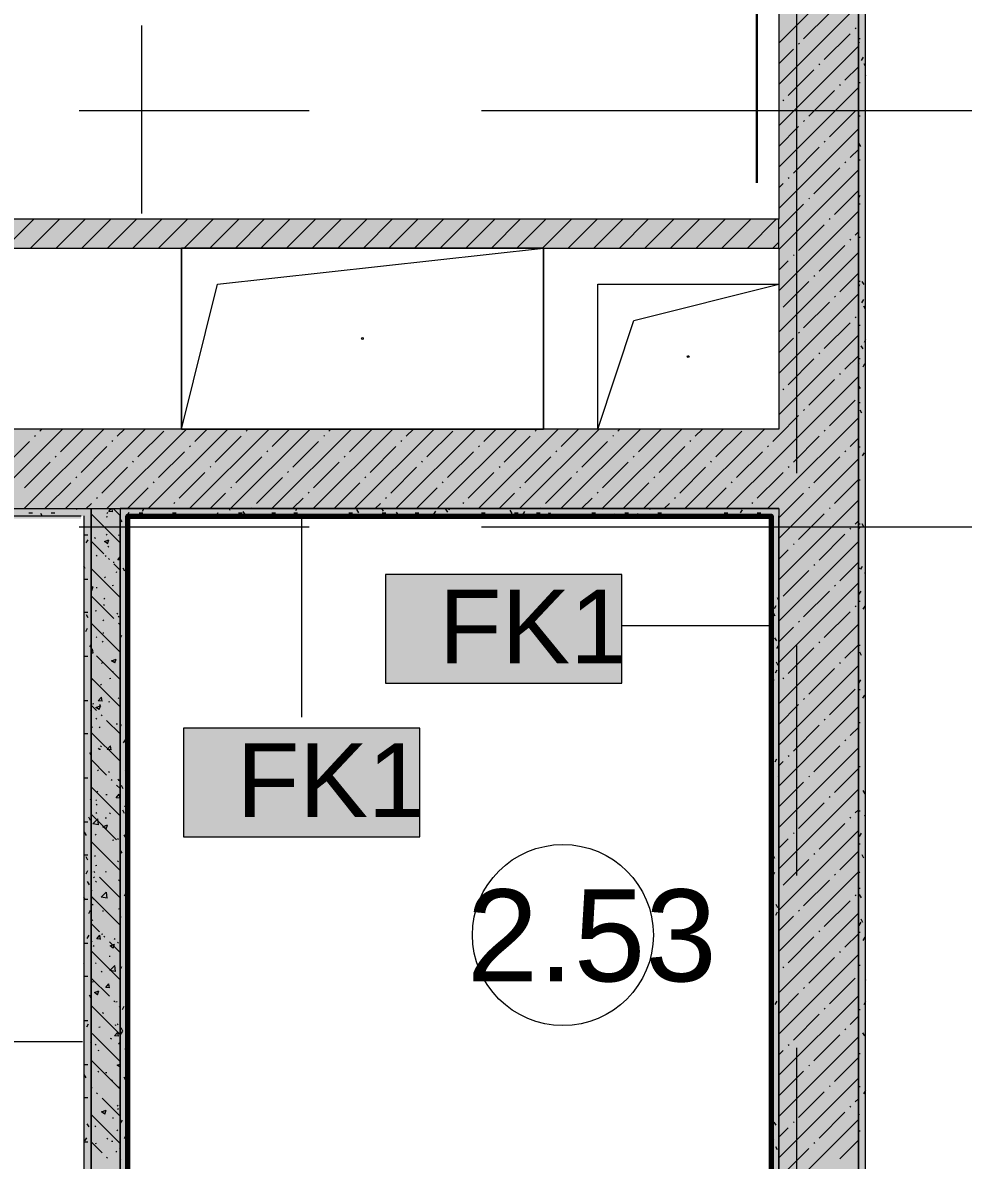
# Model space of a CAD drawing. Header units: millimetres. Extents: x -3817 to 677485, y -22715 to 103890.
# Drawn here: x 418000 to 420598, y 17169 to 20311 of the extents above; entities that cross this region are included whole.
import ezdxf

# ---------------------------------------------------------------- set-up
doc = ezdxf.new("R2010")
doc.units = ezdxf.units.MM
doc.layers.add('PDF _Геометрия', color=7, linetype='Continuous', true_color=0x1d1d1d)
doc.layers.add('PDF _Сплошная заливка', color=7, linetype='Continuous', true_color=0xffffff)
doc.layers.add('PDF _Текст', color=7, linetype='Continuous')
doc.styles.add('PDF GOST-Common', font='arial.ttf')

msp = doc.modelspace()

# ---------------------------------------------------------------- hatches: boundary and pattern name
at = {"layer": 'PDF _Сплошная заливка', "transparency": 33554559}
for points in [[(420088.6, 15539), (420253.6, 15539), (420253.6, 15547), (420308.6, 15547), (420308.6, 23469), (420088.6, 23469), (420088.6, 15559)], [(419613.3, 18969), (420088.6, 18969), (420088.6, 19189), (416044.9, 19189), (416044.9, 19079), (414045.3, 19079), (414045.3, 19189), (413548.6, 19189), (413548.6, 18969), (418269.4, 18969)], [(418189.4, 15539), (418269.4, 15539), (418269.4, 18969), (418189.4, 18969), (418189.4, 15559)], [(420068.6, 18949), (420088.6, 18949), (420088.6, 18969), (418269.4, 18969), (418269.4, 18949), (420067.6, 18949)]]:
    msp.add_hatch(color=256, dxfattribs=at).paths.add_polyline_path(points)

# ---------------------------------------------------------------- linework, layer by layer
at = {"layer": 'PDF _Геометрия', "color": 9, "lineweight": 9, "true_color": 0xc0c0c0}
for points in [[(420308.6, 15547), (420308.6, 23069), (420308.6, 15974.9), (420328.6, 15974.9), (420328.6, 23069), (420588.6, 23069), (420588.6, 23319), (420588.6, 23477), (420588.6, 29269), (420568.6, 29269), (420338.6, 29269), (412189.3, 29269)], [(420068.6, 18949), (420068.6, 15560)]]:
    msp.add_lwpolyline(points, dxfattribs=at)
for points in [[(420088.6, 28769), (420088.6, 23319), (420088.6, 23069), (420088.6, 19769), (416688.6, 19769), (416688.6, 28769)], [(420088.6, 19689), (420088.6, 19189), (416688.6, 19189), (416688.6, 19689)], [(418189.4, 18969), (418189.4, 15559)]]:
    msp.add_lwpolyline(points, close=True, dxfattribs=at)
at = {"layer": 'PDF _Геометрия', "color": 231, "lineweight": 30, "true_color": 0xff80c0}
msp.add_lwpolyline([(420028.6, 19869), (420028.6, 28719)], dxfattribs=at)
at = {"layer": 'PDF _Геометрия', "color": 253, "lineweight": 9, "true_color": 0xaaaaaa}
for points in [[(420138.6, 19067.2), (420138.6, 21334.1), (420138.6, 23834.1)], [(418156.5, 20069), (418791.5, 20069)], [(419267.7, 20069), (420855.2, 20069)], [(418156.5, 18919), (418791.5, 18919)], [(419267.7, 18919), (420855.2, 18919)], [(420138.6, 17955.9), (420138.6, 18590.9)], [(420138.6, 15892.2), (420138.6, 17479.7)]]:
    msp.add_lwpolyline(points, dxfattribs=at)
at = {"layer": 'PDF _Геометрия', "lineweight": 9}
for points in [[(420088.6, 20254.8), (420308.6, 20474.8)], [(420088.6, 20140.8), (420308.6, 20360.8)], [(420157.5, 20266.7), (420228.8, 20338)], [(420214.5, 20209.7), (420285.8, 20280.9)], [(420300.1, 20295.2), (420302.4, 20297.6)], [(420088.6, 20026.7), (420308.6, 20246.7)], [(420088.6, 20197.8), (420129, 20238.2)], [(420143.2, 20252.4), (420145.6, 20254.8)], [(420114.7, 20109.9), (420186, 20181.1)], [(420200.3, 20195.4), (420202.6, 20197.8)], [(420271.5, 20152.6), (420308.6, 20189.7)], [(420088.6, 19912.7), (420308.6, 20132.7)], [(420171.8, 20052.8), (420243, 20124.1)], [(420257.3, 20138.4), (420259.7, 20140.7)], [(420100.5, 20095.6), (420102.8, 20098)], [(420228.8, 19995.8), (420300.1, 20067.1)], [(420088.6, 19969.7), (420143.2, 20024.3)], [(420088.6, 19798.6), (420308.6, 20018.6)], [(420157.5, 20038.6), (420159.9, 20040.9)], [(420129, 19896), (420200.3, 19967.3)], [(420214.5, 19981.6), (420216.9, 19983.9)], [(420285.8, 19938.8), (420308.6, 19961.6)], [(420271.5, 19924.5), (420273.9, 19926.9)], [(420088.6, 19684.6), (420308.6, 19904.6)], [(420186, 19839), (420257.3, 19910.3)], [(420088.6, 19855.7), (420100.5, 19867.5)], [(420114.7, 19881.8), (420117.1, 19884.1)], [(420243, 19782), (420308.6, 19847.6)], [(420088.6, 19741.6), (420157.5, 19810.5)], [(420171.8, 19824.7), (420174.1, 19827.1)], [(417951.3, 19689), (418031.3, 19769)], [(418022.1, 19689), (418102.1, 19769)], [(418092.8, 19689), (418172.8, 19769)], [(418163.5, 19689), (418243.5, 19769)], [(418234.2, 19689), (418314.2, 19769)], [(418304.9, 19689), (418384.9, 19769)], [(418375.6, 19689), (418455.6, 19769)], [(418446.3, 19689), (418526.3, 19769)], [(418517, 19689), (418597, 19769)], [(418587.7, 19689), (418667.7, 19769)], [(418658.5, 19689), (418738.5, 19769)], [(418729.2, 19689), (418809.2, 19769)], [(418799.9, 19689), (418879.9, 19769)], [(418870.6, 19689), (418950.6, 19769)], [(418941.3, 19689), (419021.3, 19769)], [(419012, 19689), (419092, 19769)], [(419082.7, 19689), (419162.7, 19769)], [(419153.4, 19689), (419233.4, 19769)], [(419224.1, 19689), (419304.1, 19769)], [(419294.8, 19689), (419374.8, 19769)], [(419365.6, 19689), (419445.6, 19769)], [(419436.3, 19689), (419516.3, 19769)], [(419507, 19689), (419587, 19769)], [(419577.7, 19689), (419657.7, 19769)], [(419648.4, 19689), (419728.4, 19769)], [(419719.1, 19689), (419799.1, 19769)], [(419789.8, 19689), (419869.8, 19769)], [(419860.5, 19689), (419940.5, 19769)], [(419931.2, 19689), (420011.2, 19769)], [(420002, 19689), (420082, 19769)], [(420088.6, 19570.5), (420308.6, 19790.5)], [(420228.8, 19767.7), (420231.1, 19770.1)], [(420143.2, 19682.2), (420214.5, 19753.5)], [(420072.7, 19689), (420088.6, 19705)], [(420285.8, 19710.7), (420288.2, 19713.1)], [(420300.1, 19724.9), (420308.6, 19733.5)], [(420088.6, 19456.5), (420308.6, 19676.5)], [(420200.3, 19625.1), (420271.5, 19696.4)], [(420088.6, 19627.6), (420114.7, 19653.7)], [(420129, 19667.9), (420131.4, 19670.3)], [(420186, 19610.9), (420188.4, 19613.3)], [(420257.3, 19568.1), (420308.6, 19619.5)], [(420100.5, 19525.4), (420171.8, 19596.6)], [(420088.6, 19342.4), (420308.6, 19562.4)], [(420243, 19553.9), (420245.4, 19556.2)], [(420157.5, 19468.3), (420228.8, 19539.6)], [(420214.5, 19411.3), (420285.8, 19482.6)], [(420300.1, 19496.8), (420302.4, 19499.2)], [(420143.2, 19454.1), (420145.6, 19456.4)], [(420088.6, 19228.4), (420308.6, 19448.4)], [(420088.6, 19399.5), (420129, 19439.8)], [(420200.3, 19397.1), (420202.6, 19399.4)], [(420271.5, 19354.3), (420308.6, 19391.4)], [(420114.7, 19311.5), (420186, 19382.8)], [(419943.3, 18969), (420088.6, 19114.3), (420308.6, 19334.3)], [(420171.8, 19254.5), (420243, 19325.8)], [(420257.3, 19340), (420259.7, 19342.4)], [(420100.5, 19297.3), (420102.8, 19299.6)], [(420228.8, 19197.5), (420300.1, 19268.7)], [(420157.5, 19240.2), (420159.9, 19242.6)], [(420057.3, 18969), (420088.6, 19000.3), (420308.6, 19220.3)], [(420072, 19154.7), (420088.6, 19171.4), (420143.2, 19226)], [(417890.4, 18969), (418110.4, 19189)], [(418004.5, 18969), (418224.5, 19189)], [(418033.3, 19169), (418035.7, 19171.3)], [(418047.6, 19183.2), (418053.4, 19189)], [(418104.6, 19126.2), (418167.4, 19189)], [(418118.5, 18969), (418338.5, 19189)], [(418232.6, 18969), (418452.6, 19189)], [(418261.4, 19169), (418281.5, 19189)], [(418318.5, 19111.9), (418389.7, 19183.2)], [(418346.6, 18969), (418566.6, 19189)], [(418460.7, 18969), (418680.7, 19189)], [(418475.3, 19154.7), (418509.6, 19189)], [(418532.3, 19097.7), (418603.6, 19169)], [(418574.7, 18969), (418794.7, 19189)], [(418617.8, 19183.2), (418620.2, 19185.6)], [(418688.8, 18969), (418908.8, 19189)], [(418689.1, 19140.4), (418737.7, 19189)], [(418802.8, 18969), (419022.8, 19189)], [(418831.7, 19169), (418834, 19171.3)], [(418845.9, 19183.2), (418851.7, 19189)], [(418903, 19126.2), (418965.8, 19189)], [(418916.8, 18969), (419136.8, 19189)], [(419030.9, 18969), (419250.9, 19189)], [(419059.8, 19169), (419079.8, 19189)], [(419116.8, 19111.9), (419188.1, 19183.2)], [(419144.9, 18969), (419364.9, 19189)], [(419259, 18969), (419479, 19189)], [(419273.6, 19154.7), (419307.9, 19189)], [(419330.6, 19097.7), (419401.9, 19169)], [(419373, 18969), (419593, 19189)], [(419416.2, 19183.2), (419418.5, 19185.6)], [(419487.1, 18969), (419707.1, 19189)], [(419487.5, 19140.4), (419536, 19189)], [(419601.1, 18969), (419821.1, 19189)], [(419630, 19169), (419632.4, 19171.3)], [(419644.3, 19183.2), (419650.1, 19189)], [(419701.3, 19126.2), (419764.1, 19189)], [(419715.2, 18969), (419935.2, 19189)], [(419829.2, 18969), (420049.2, 19189)], [(419858.1, 19169), (419878.2, 19189)], [(419915.1, 19111.9), (419986.4, 19183.2)], [(420129, 19097.7), (420200.3, 19169)], [(420214.5, 19183.2), (420216.9, 19185.6)], [(417947.8, 19083.4), (418019.1, 19154.7)], [(418161.6, 19069.2), (418232.9, 19140.4)], [(418247.2, 19154.7), (418249.5, 19157.1)], [(418461, 19140.4), (418463.4, 19142.8)], [(418746.1, 19083.4), (418817.4, 19154.7)], [(418960, 19069.2), (419031.3, 19140.4)], [(419045.5, 19154.7), (419047.9, 19157.1)], [(419259.4, 19140.4), (419261.7, 19142.8)], [(419544.5, 19083.4), (419615.8, 19154.7)], [(419758.3, 19069.2), (419829.6, 19140.4)], [(419843.9, 19154.7), (419846.2, 19157.1)], [(420057.7, 19140.4), (420060.1, 19142.8)], [(420285.8, 19140.4), (420308.6, 19163.3)], [(418090.4, 19111.9), (418092.7, 19114.3)], [(418375.5, 19054.9), (418446.8, 19126.2)], [(418589.3, 19040.6), (418660.6, 19111.9)], [(418674.9, 19126.2), (418677.2, 19128.6)], [(418888.7, 19111.9), (418891.1, 19114.3)], [(419173.8, 19054.9), (419245.1, 19126.2)], [(419387.7, 19040.6), (419458.9, 19111.9)], [(419473.2, 19126.2), (419475.6, 19128.6)], [(419687, 19111.9), (419689.4, 19114.3)], [(419972.2, 19054.9), (420043.4, 19126.2)], [(420088.6, 18886.2), (420308.6, 19106.2)], [(420186, 19040.6), (420257.3, 19111.9)], [(420271.5, 19126.2), (420273.9, 19128.6)], [(418004.8, 19026.4), (418076.1, 19097.7)], [(418218.7, 19012.1), (418289.9, 19083.4)], [(418304.2, 19097.7), (418306.6, 19100)], [(418518, 19083.4), (418520.4, 19085.8)], [(418803.2, 19026.4), (418874.4, 19097.7)], [(419017, 19012.1), (419088.3, 19083.4)], [(419102.5, 19097.7), (419104.9, 19100)], [(419316.4, 19083.4), (419318.8, 19085.8)], [(419601.5, 19026.4), (419672.8, 19097.7)], [(419815.4, 19012.1), (419886.6, 19083.4)], [(419900.9, 19097.7), (419903.3, 19100)], [(420114.7, 19083.4), (420117.1, 19085.8)], [(418147.4, 19054.9), (418149.8, 19057.3)], [(418361.2, 19040.6), (418363.6, 19043)], [(418432.5, 18997.9), (418503.8, 19069.2)], [(418646.3, 18983.6), (418717.6, 19054.9)], [(418731.9, 19069.2), (418734.3, 19071.5)], [(418945.7, 19054.9), (418948.1, 19057.3)], [(419159.6, 19040.6), (419161.9, 19043)], [(419230.8, 18997.9), (419302.1, 19069.2)], [(419444.7, 18983.6), (419516, 19054.9)], [(419530.2, 19069.2), (419532.6, 19071.5)], [(419744.1, 19054.9), (419746.4, 19057.3)], [(419957.9, 19040.6), (419960.3, 19043)], [(420029.2, 18997.9), (420088.6, 19057.3), (420100.5, 19069.2)], [(420243, 18983.6), (420308.6, 19049.2)], [(418061.8, 18969.4), (418133.1, 19040.6)], [(418289.6, 18969), (418347, 19026.4)], [(418517.7, 18969), (418560.8, 19012.1)], [(418575.1, 19026.4), (418577.4, 19028.8)], [(418788.9, 19012.1), (418791.3, 19014.5)], [(418860.2, 18969.4), (418931.5, 19040.6)], [(419087.9, 18969), (419145.3, 19026.4)], [(419316, 18969), (419359.2, 19012.1)], [(419373.4, 19026.4), (419375.8, 19028.8)], [(419587.3, 19012.1), (419589.6, 19014.5)], [(419658.5, 18969.4), (419729.8, 19040.6)], [(419886.3, 18969), (419943.7, 19026.4)], [(420088.6, 18943.3), (420157.5, 19012.1)], [(420171.8, 19026.4), (420174.1, 19028.8)], [(418175.5, 18969), (418190.1, 18983.6)], [(418204.4, 18997.9), (418206.8, 19000.2)], [(418418.2, 18983.6), (418420.6, 18986)], [(418745.8, 18969), (418774.7, 18997.9)], [(418973.9, 18969), (418988.5, 18983.6)], [(419002.7, 18997.9), (419005.1, 19000.2)], [(419216.6, 18983.6), (419219, 18986)], [(419544.1, 18969), (419573, 18997.9)], [(419772.2, 18969), (419786.8, 18983.6)], [(419801.1, 18997.9), (419803.5, 19000.2)], [(420014.9, 18983.6), (420017.3, 18986)], [(420088.6, 18772.2), (420308.6, 18992.2)], [(418403.6, 18969), (418404, 18969.4)], [(418632.1, 18969.4), (418634.5, 18971.7)], [(419202, 18969), (419202.3, 18969.4)], [(419430.4, 18969.4), (419432.8, 18971.7)], [(420000.3, 18969), (420000.7, 18969.4)], [(420143.2, 18883.8), (420214.5, 18955.1)], [(420228.8, 18969.4), (420231.1, 18971.7)], [(420300.1, 18926.6), (420308.6, 18935.2)], [(420200.3, 18826.8), (420271.5, 18898.1)], [(420285.8, 18912.3), (420288.2, 18914.7)], [(420088.6, 18658.2), (420308.6, 18878.2)], [(420088.6, 18829.2), (420114.7, 18855.3)], [(420129, 18869.6), (420131.4, 18871.9)], [(420100.5, 18727), (420171.8, 18798.3)], [(420186, 18812.5), (420188.4, 18814.9)], [(420257.3, 18769.8), (420308.6, 18821.1)], [(420088.6, 18544.1), (420308.6, 18764.1)], [(420157.5, 18670), (420228.8, 18741.3)], [(420243, 18755.5), (420245.4, 18757.9)], [(420300.1, 18698.5), (420302.4, 18700.9)], [(420214.5, 18613), (420285.8, 18684.2)], [(420088.6, 18430.1), (420308.6, 18650.1)], [(420088.6, 18601.1), (420129, 18641.5)], [(420143.2, 18655.7), (420145.6, 18658.1)], [(420114.7, 18513.2), (420186, 18584.4)], [(420200.3, 18598.7), (420202.6, 18601.1)], [(420271.5, 18555.9), (420308.6, 18593)], [(420257.3, 18541.7), (420259.7, 18544.1)], [(420088.6, 18316), (420308.6, 18536)], [(420171.8, 18456.1), (420243, 18527.4)], [(420100.5, 18498.9), (420102.8, 18501.3)], [(420228.8, 18399.1), (420300.1, 18470.4)], [(420088.6, 18373), (420143.2, 18427.6)], [(420088.6, 18202), (420308.6, 18422)], [(420157.5, 18441.9), (420159.9, 18444.3)], [(420214.5, 18384.9), (420216.9, 18387.2)], [(420129, 18299.3), (420200.3, 18370.6)], [(420285.8, 18342.1), (420308.6, 18364.9)], [(420271.5, 18327.8), (420273.9, 18330.2)], [(420088.6, 18087.9), (420308.6, 18307.9)], [(420186, 18242.3), (420257.3, 18313.6)], [(420088.6, 18259), (420100.5, 18270.8)], [(420114.7, 18285.1), (420117.1, 18287.4)], [(420171.8, 18228), (420174.1, 18230.4)], [(420243, 18185.3), (420308.6, 18250.9)], [(420088.6, 18144.9), (420157.5, 18213.8)], [(420088.6, 17973.9), (420308.6, 18193.9)], [(420228.8, 18171), (420231.1, 18173.4)], [(420143.2, 18085.5), (420214.5, 18156.8)], [(420300.1, 18128.3), (420308.6, 18136.8)], [(420200.3, 18028.5), (420271.5, 18099.7)], [(420285.8, 18114), (420288.2, 18116.4)], [(420088.6, 17859.8), (420308.6, 18079.8)], [(420129, 18071.2), (420131.4, 18073.6)], [(420088.6, 18030.9), (420114.7, 18057)], [(420186, 18014.2), (420188.4, 18016.6)], [(420257.3, 17971.4), (420308.6, 18022.8)], [(420100.5, 17928.7), (420171.8, 17999.9)], [(420088.6, 17745.8), (420308.6, 17965.8)], [(420157.5, 17871.6), (420228.8, 17942.9)], [(420243, 17957.2), (420245.4, 17959.5)], [(420214.5, 17814.6), (420285.8, 17885.9)], [(420300.1, 17900.2), (420302.4, 17902.5)], [(420088.6, 17631.7), (420308.6, 17851.7)], [(420143.2, 17857.4), (420145.6, 17859.8)], [(420088.6, 17802.8), (420129, 17843.1)], [(420114.7, 17714.8), (420186, 17786.1)], [(420200.3, 17800.4), (420202.6, 17802.7)], [(420271.5, 17757.6), (420308.6, 17794.7)], [(420088.6, 17517.7), (420308.6, 17737.7)], [(420171.8, 17657.8), (420243, 17729.1)], [(420257.3, 17743.3), (420259.7, 17745.7)], [(420100.5, 17700.6), (420102.8, 17702.9)], [(420228.8, 17600.8), (420300.1, 17672.1)], [(420088.6, 17574.7), (420143.2, 17629.3)], [(420157.5, 17643.5), (420159.9, 17645.9)], [(420088.6, 17403.6), (420308.6, 17623.6)], [(420129, 17501), (420200.3, 17572.3)], [(420214.5, 17586.5), (420216.9, 17588.9)], [(420285.8, 17543.8), (420308.6, 17566.6)], [(420088.6, 17289.6), (420308.6, 17509.6)], [(420186, 17444), (420257.3, 17515.2)], [(420271.5, 17529.5), (420273.9, 17531.9)], [(420088.6, 17460.6), (420100.5, 17472.5)], [(420114.7, 17486.7), (420117.1, 17489.1)], [(420243, 17386.9), (420308.6, 17452.5)], [(420088.6, 17346.6), (420157.5, 17415.4)], [(420171.8, 17429.7), (420174.1, 17432.1)], [(420088.6, 17175.5), (420308.6, 17395.5)], [(420143.2, 17287.1), (420214.5, 17358.4)], [(420228.8, 17372.7), (420231.1, 17375)], [(420285.8, 17315.7), (420288.2, 17318)], [(420300.1, 17329.9), (420308.6, 17338.5)], [(420200.3, 17230.1), (420271.5, 17301.4)], [(420088.6, 17061.5), (420308.6, 17281.5)], [(420088.6, 17232.5), (420114.7, 17258.6)], [(420129, 17272.9), (420131.4, 17275.3)], [(420257.3, 17173.1), (420308.6, 17224.4)], [(420100.5, 17130.3), (420171.8, 17201.6)], [(420186, 17215.9), (420188.4, 17218.2)]]:
    msp.add_lwpolyline(points, dxfattribs=at)
at = {"layer": 'PDF _Геометрия', "color": 7, "lineweight": 9}
for points in [[(418329.1, 19784.5), (418329.1, 20303.4)], [(420088.6, 19689), (420088.6, 19769)], [(418438.6, 19189), (418538.6, 19589), (419438.6, 19689)], [(419588.6, 19189), (419688.6, 19489), (420088.6, 19589)], [(416828.6, 18969), (416908.6, 18969), (418169.4, 18969), (418189.4, 18969), (418269.4, 18969), (420088.6, 18969), (418269.4, 18969), (418269.4, 18949), (418269.4, 15559), (418269.4, 15539), (418289.4, 15539), (418548.6, 15539), (418269.4, 15539)], [(416908.6, 18949), (416908.6, 18529.5), (416908.6, 18949), (416908.6, 18969), (418169.4, 18969)], [(416928.6, 18949), (418161.4, 18949)], [(418161.4, 15559), (417678.6, 15559), (417678.6, 15539), (418189.4, 15539), (418189.4, 15559), (418189.4, 15539), (418269.4, 15539), (418269.4, 15559), (418269.4, 18949)], [(418169.4, 18949), (418169.4, 15559)], [(418289.4, 18949), (420067.6, 18949)], [(418770.7, 18948.5), (418770.7, 18392.7)], [(420088.6, 18969), (420088.6, 18949), (420088.6, 15750), (420088.6, 15692), (420088.6, 15559), (420088.6, 15539), (420068.6, 15539), (419754.6, 15539), (419558.6, 15539), (419754.6, 15539), (420068.6, 15539), (420088.6, 15539), (420088.6, 15559), (420088.6, 15692), (420088.6, 15750), (420088.6, 18949)], [(418289.4, 15560), (418289.4, 18948)], [(420068.1, 18644.9), (419655.6, 18644.9)], [(418165.4, 17495.7), (417909, 17495.7)]]:
    msp.add_lwpolyline(points, dxfattribs=at)
at = {"layer": 'PDF _Геометрия', "color": 253, "lineweight": 9, "true_color": 0x9b9b9b}
for points in [[(420308.6, 20268), (420313.7, 20268)], [(420310.7, 20257.5), (420308.6, 20254)], [(420321.8, 20215.8), (420316.8, 20207.1)], [(420328.6, 20190.4), (420324.4, 20197.8)], [(420308.6, 20146), (420313.7, 20146)], [(420328.6, 20166.7), (420327.9, 20165.5)], [(420308.6, 20054.6), (420313.7, 20054.6)], [(420315.3, 19969.8), (420310.2, 19978.5)], [(420308.6, 19932.7), (420313.7, 19932.7)], [(420312.5, 19834), (420308.6, 19827.3)], [(420308.6, 19810.8), (420313.7, 19810.8)], [(420308.6, 19719.3), (420313.7, 19719.3)], [(420308.6, 19597.4), (420313.7, 19597.4)], [(420311.5, 19588.3), (420308.6, 19583.4)], [(420324.5, 19588), (420319.5, 19596.7)], [(420322.6, 19546.7), (420317.6, 19538)], [(420328.6, 19519.9), (420323.6, 19528.6)], [(420308.6, 19475.5), (420313.7, 19475.5)], [(420328.6, 19458.9), (420327.7, 19460.6)], [(420328.6, 19435.2), (420324.7, 19428.3)], [(420321.5, 19410.3), (420316.5, 19419)], [(420308.6, 19384), (420313.7, 19384)], [(420310.4, 19368.6), (420308.6, 19371.6)], [(420325.6, 19369), (420320.6, 19360.3)], [(420314.5, 19300.6), (420309.4, 19309.3)], [(420308.6, 19262.1), (420313.7, 19262.1)], [(420318.5, 19232.5), (420313.5, 19241.3)], [(420308.6, 19140.2), (420313.7, 19140.2)], [(420324.5, 19123.2), (420319.5, 19114.5)], [(420308.6, 19048.8), (420313.7, 19048.8)], [(418017.6, 18957.3), (418027.7, 18957.3)], [(418053.8, 18949), (418050.2, 18955.2)], [(418078.6, 18957.3), (418088.6, 18957.3)], [(418149.7, 18965.8), (418147.8, 18969)], [(418293.6, 18958.4), (418288.6, 18949.7)], [(418322.4, 18957.3), (418332.5, 18957.3)], [(418334.9, 18969), (418330.2, 18960.8)], [(418413.8, 18957.3), (418423.9, 18957.3)], [(418440.5, 18969), (418439.9, 18967.9)], [(418539.3, 18957.3), (418534.5, 18949)], [(418573.1, 18963.9), (418570.2, 18969)], [(418596.7, 18957.3), (418606.8, 18957.3)], [(418607.3, 18953.2), (418604.9, 18949)], [(418614.7, 18952.8), (418609.7, 18961.5)], [(418686.9, 18969), (418685.6, 18966.8)], [(418688.2, 18957.3), (418698.2, 18957.3)], [(418749.1, 18957.3), (418759.2, 18957.3)], [(418757.3, 18969), (418753.6, 18962.7)], [(418853.1, 18952.1), (418851.3, 18949)], [(418901.5, 18957.3), (418911.6, 18957.3)], [(418928.5, 18957.9), (418923.5, 18966.6)], [(418996.5, 18962), (418992.5, 18969)], [(418993, 18957.3), (419003, 18957.3)], [(419038.2, 18950.9), (419033.1, 18959.6)], [(419084.4, 18957.3), (419094.5, 18957.3)], [(419140.5, 18962.2), (419135.4, 18953.4)], [(419174.2, 18959), (419169.2, 18967.7)], [(419179.6, 18969), (419177.1, 18964.6)], [(419267.3, 18957.3), (419277.3, 18957.3)], [(419344.6, 18949.9), (419344, 18949)], [(419351.9, 18956), (419346.9, 18964.8)], [(419358.7, 18957.3), (419368.8, 18957.3)], [(419386.2, 18961.1), (419381.2, 18952.3)], [(419391.2, 18949), (419388.5, 18953.6)], [(419419.7, 18957.3), (419429.7, 18957.3)], [(419454.2, 18957), (419449.6, 18949)], [(419461.6, 18949), (419456.6, 18957.7)], [(419572.1, 18957.3), (419582.1, 18957.3)], [(419601.9, 18969), (419600.5, 18966.5)], [(419637.6, 18949), (419634.3, 18954.7)], [(419663.5, 18957.3), (419673.6, 18957.3)], [(419700, 18955.9), (419696, 18949)], [(419733.7, 18965.3), (419731.6, 18969)], [(419755, 18957.3), (419765, 18957.3)], [(419768, 18951.8), (419766.4, 18949)], [(419813.5, 18949), (419812, 18951.7)], [(419937.8, 18957.3), (419947.9, 18957.3)], [(419987.3, 18965.9), (419982.3, 18957.2)], [(420024.3, 18969), (420023.9, 18968.4)], [(420029.3, 18957.3), (420039.3, 18957.3)], [(418274.6, 18932.3), (418269.5, 18941.1)], [(420308.6, 18926.8), (420313.7, 18926.8)], [(420312.3, 18919.1), (420308.6, 18912.9)], [(420323.7, 18918.8), (420318.7, 18927.5)], [(418170, 18896.4), (418180.1, 18896.4)], [(420088.6, 18897.6), (420087.9, 18896.3)], [(420088.6, 18899.2), (420088.2, 18900)], [(418179.8, 18883.3), (418174.8, 18874.5)], [(420068.6, 18865.9), (420069.8, 18865.9)], [(418269.4, 18835.4), (418271.5, 18835.4)], [(418173.1, 18803.3), (418169.4, 18809.8)], [(418282.7, 18796.3), (418277.7, 18805)], [(420308.6, 18804.9), (420313.7, 18804.9)], [(420319.3, 18809.5), (420314.3, 18800.8)], [(420328.6, 18788.3), (420326.9, 18791.4)], [(418170, 18774.4), (418180.1, 18774.4)], [(418269.4, 18774.4), (418271.5, 18774.4)], [(420068.6, 18744), (420069.8, 18744)], [(420069.5, 18742.5), (420068.6, 18741)], [(420315.2, 18741.4), (420310.2, 18732.7)], [(420080.7, 18700.9), (420075.6, 18692.2)], [(420088.6, 18716.4), (420085.2, 18722.3)], [(420308.6, 18713.5), (420313.7, 18713.5)], [(420309.6, 18699.4), (420308.6, 18701.1)], [(420326.4, 18699.8), (420321.4, 18691.1)], [(418170, 18683), (418180.1, 18683)], [(418181.2, 18667.3), (418176.2, 18676)], [(418269.4, 18683), (418271.5, 18683)], [(420079.1, 18672), (420074, 18680.7)], [(418178.7, 18637.5), (418173.7, 18628.8)], [(420068.6, 18652.5), (420069.8, 18652.5)], [(418273.2, 18618.2), (418269.4, 18611.6)], [(420083.2, 18603.9), (420078.1, 18612.6)], [(418189.4, 18595), (418184.9, 18587.2)], [(420087.7, 18591.2), (420082.7, 18582.5)], [(420308.6, 18591.6), (420313.7, 18591.6)], [(420317.7, 18563.4), (420312.7, 18572.1)], [(418170, 18561.1), (418180.1, 18561.1)], [(420087.2, 18535.9), (420082.2, 18544.6)], [(420068.6, 18530.6), (420069.8, 18530.6)], [(420083.7, 18523.2), (420078.6, 18514.5)], [(418269.4, 18500.1), (418271.5, 18500.1)], [(420076.1, 18494.2), (420071.1, 18503)], [(420314.2, 18495.7), (420309.1, 18487)], [(420308.6, 18469.6), (420313.7, 18469.6)], [(420325.3, 18454.1), (420320.3, 18445.3)], [(418170, 18439.2), (418180.1, 18439.2)], [(418269.4, 18439.2), (418271.5, 18439.2)], [(418289.4, 18419.1), (418287, 18423.2)], [(418189.4, 18412.1), (418187.9, 18409.5)], [(420068.6, 18408.7), (420069.8, 18408.7)], [(420069, 18384.6), (420068.6, 18385.2)], [(418272.1, 18372.5), (418269.4, 18367.8)], [(420308.6, 18378.2), (420313.7, 18378.2)], [(418170, 18347.7), (418180.1, 18347.7)], [(418269.4, 18347.7), (418271.5, 18347.7)], [(418283.2, 18330.8), (418278.2, 18322.1)], [(420073.1, 18316.5), (420068.6, 18324.3)], [(418189.4, 18287.5), (418185.5, 18294.2)], [(420068.6, 18317.2), (420069.8, 18317.2)], [(420082.6, 18277.4), (420077.5, 18268.7)], [(418169.5, 18255.7), (418169.4, 18255.5)], [(418170, 18225.8), (418180.1, 18225.8)], [(418289, 18236.8), (418284, 18245.5)], [(420088.6, 18228.7), (420087.4, 18230.8)], [(420308.6, 18256.3), (420313.7, 18256.3)], [(418277.8, 18195.1), (418272.8, 18203.8)], [(418289.4, 18219.5), (418285.3, 18212.4)], [(420068.6, 18195.3), (420069.8, 18195.3)], [(418189.4, 18168.2), (418186.8, 18163.7)], [(418269.4, 18164.8), (418271.5, 18164.8)], [(420309, 18181.9), (420308.6, 18181.3)], [(420327, 18181.6), (420322, 18190.3)], [(418281.9, 18127.1), (418276.9, 18135.8)], [(418286.2, 18153.1), (418281.2, 18144.4)], [(420308.6, 18134.4), (420313.7, 18134.4)], [(418170, 18103.9), (418180.1, 18103.9)], [(418187.5, 18107.8), (418182.5, 18116.5)], [(418269.4, 18103.9), (418271.5, 18103.9)], [(420328.6, 18117.8), (420326.1, 18122.3)], [(418176.3, 18066.1), (418171.3, 18074.9)], [(420068.6, 18073.4), (420069.8, 18073.4)], [(420070.3, 18073.3), (420068.6, 18070.5)], [(420316, 18072.3), (420311, 18063.5)], [(418286, 18059.1), (418281, 18067.8)], [(420308.6, 18042.9), (420313.7, 18042.9)], [(418170, 18012.4), (418180.1, 18012.4)], [(418180.4, 17998.1), (418175.4, 18006.8)], [(418269.4, 18012.4), (418271.5, 18012.4)], [(418274.9, 18017.4), (418269.8, 18026.1)], [(420078.3, 18002.8), (420073.2, 18011.5)], [(420324, 18003.9), (420319, 18012.6)], [(420068.6, 17982), (420069.8, 17982)], [(418179.5, 17968.4), (418174.5, 17959.6)], [(420077.4, 17963.7), (420072.4, 17955)], [(420312.9, 17962.2), (420308.6, 17969.5)], [(418184.5, 17930.1), (418179.5, 17938.8)], [(420308.6, 17921), (420313.7, 17921)], [(418173.4, 17888.4), (418169.4, 17895.4)], [(418170, 17890.5), (418180.1, 17890.5)], [(418285.1, 17907.4), (418280.1, 17898.7)], [(420073.3, 17895.6), (420068.6, 17887.6)], [(420316.9, 17894.2), (420311.9, 17902.9)], [(418186.6, 17858.7), (418181.6, 17850)], [(420068.6, 17860), (420069.8, 17860)], [(420084.5, 17854), (420079.4, 17845.3)], [(420086.4, 17866.7), (420081.4, 17875.4)], [(418271.9, 17839.7), (418269.4, 17844.1)], [(418269.4, 17829.6), (418271.5, 17829.6)], [(420315, 17826.5), (420309.9, 17817.8)], [(420321, 17826.2), (420316, 17834.9)], [(418182.5, 17790.6), (418177.5, 17781.9)], [(420308.6, 17799.1), (420313.7, 17799.1)], [(420309.9, 17784.5), (420308.6, 17786.7)], [(418170, 17768.6), (418180.1, 17768.6)], [(418269.4, 17768.6), (418271.5, 17768.6)], [(420326.1, 17784.9), (420321.1, 17776.2)], [(418189.4, 17741.5), (418188.7, 17740.3)], [(418289.4, 17748.5), (418286.2, 17754)], [(420068.6, 17738.1), (420069.8, 17738.1)], [(418170.4, 17710.7), (418169.4, 17712.5)], [(418272.9, 17703.3), (418269.4, 17697.2)], [(420308.6, 17707.6), (420313.7, 17707.6)], [(418170, 17677.2), (418180.1, 17677.2)], [(418269.4, 17677.2), (418271.5, 17677.2)], [(420328.6, 17667.3), (420328.2, 17666.5)], [(420072.3, 17647.4), (420068.6, 17653.7)], [(420072.2, 17649.9), (420068.6, 17643.7)], [(420068.6, 17646.7), (420069.8, 17646.7)], [(418189.4, 17616.9), (418184.7, 17625)], [(420083.4, 17608.3), (420078.3, 17599.6)], [(420328.6, 17606.4), (420324.1, 17598.5)], [(418279.9, 17593.6), (418274.9, 17584.9)], [(420308.6, 17585.7), (420313.7, 17585.7)], [(418170, 17555.2), (418180.1, 17555.2)], [(418181.4, 17544.9), (418176.4, 17536.2)], [(418277, 17526), (418272, 17534.7)], [(418275.9, 17525.6), (418270.8, 17516.9)], [(420068.6, 17524.8), (420069.8, 17524.8)], [(420326.2, 17512.4), (420321.2, 17521.1)], [(418189.4, 17497.7), (418187.6, 17494.6)], [(418269.4, 17494.3), (418271.5, 17494.3)], [(418287, 17484), (418282, 17475.2)], [(420308.6, 17463.8), (420313.7, 17463.8)], [(418170, 17433.3), (418180.1, 17433.3)], [(418269.4, 17433.3), (418271.5, 17433.3)], [(418175.5, 17397), (418170.5, 17405.7)], [(418285.2, 17389.9), (418280.2, 17398.6)], [(420068.6, 17402.8), (420069.8, 17402.8)], [(420308.6, 17372.4), (420313.7, 17372.4)], [(420328, 17361.4), (420323, 17352.7)], [(418170, 17341.9), (418180.1, 17341.9)], [(418269.4, 17341.9), (418271.5, 17341.9)], [(420088.6, 17314.3), (420087.7, 17315.9)], [(420068.6, 17311.4), (420069.8, 17311.4)], [(420312.1, 17293.1), (420308.6, 17299)], [(418183.7, 17260.9), (418178.7, 17269.6)], [(418274.8, 17279.9), (418269.7, 17271.1)], [(420081.6, 17265.6), (420076.5, 17274.3)], [(418170, 17220), (418180.1, 17220)], [(418176.3, 17231.1), (418171.2, 17222.4)], [(418285.9, 17238.2), (418280.9, 17229.5)], [(420074.1, 17226.5), (420069.1, 17217.8)], [(420308.6, 17250.4), (420313.7, 17250.4)], [(420068.6, 17189.5), (420069.8, 17189.5)], [(420085.6, 17197.5), (420080.6, 17206.3)], [(418271.1, 17170.6), (418269.4, 17173.5)]]:
    msp.add_lwpolyline(points, dxfattribs=at)
at = {"layer": 'PDF _Геометрия', "color": 7, "lineweight": 9}
for points in [[(419438.6, 19689), (419438.6, 19189), (418438.6, 19189), (418438.6, 19689)], [(419438.6, 19689), (418438.6, 19689), (418438.6, 19189), (419438.6, 19189)], [(420088.6, 19589), (420088.6, 19189), (419588.6, 19189), (419588.6, 19589)], [(419655.6, 18786.8), (419002.5, 18786.8), (419002.5, 18486.8), (419655.6, 18486.8)], [(419097.2, 18362.6), (418444.1, 18362.6), (418444.1, 18062.6), (419097.2, 18062.6)]]:
    msp.add_lwpolyline(points, close=True, dxfattribs=at)
at = {"layer": 'PDF _Геометрия', "color": 252, "lineweight": 9, "true_color": 0x878787}
for points in [[(418269.4, 18874.5), (418189.4, 18954.5)], [(418232.8, 18956), (418235.5, 18958.1)], [(418248.6, 18960.6), (418238, 18961.6), (418244.2, 18969)], [(418248.6, 18960.6), (418247.1, 18969)], [(418269.4, 18950), (418250.3, 18969)], [(418231, 18946.6), (418234.3, 18947.1)], [(418198.1, 18889.3), (418201, 18887.5)], [(418230.7, 18896.8), (418233.3, 18898.9)], [(418264.6, 18897.1), (418267.1, 18894.8)], [(418224.6, 18843.9), (418189.4, 18879.1)], [(418234.9, 18872.3), (418226, 18878.3), (418238.5, 18883)], [(418234.9, 18872.2), (418238.5, 18883)], [(418235.6, 18865.4), (418238.4, 18863.6)], [(418203.5, 18840.3), (418206, 18838)], [(418228.5, 18837.6), (418231.2, 18839.7)], [(418239.7, 18828.8), (418237.1, 18831.3)], [(418269.4, 18827.2), (418262.7, 18827.8), (418269.4, 18835.8)], [(418269.4, 18723.6), (418189.4, 18803.6)], [(418249.8, 18821.2), (418253.1, 18821.6)], [(418269.4, 18799.1), (418252.2, 18816.3)], [(418257.7, 18794.9), (418260.5, 18793.1)], [(418226.4, 18778.5), (418229, 18780.5)], [(418189.4, 18751.9), (418195.2, 18754.1)], [(418189.4, 18744.9), (418191.6, 18743.4)], [(418252.2, 18665.4), (418189.4, 18728.3)], [(418191.6, 18743.3), (418195.2, 18754)], [(418203, 18751), (418206.3, 18751.5)], [(418247.5, 18756.9), (418250.8, 18757.3)], [(418223, 18704), (418225.9, 18702.2)], [(418224.2, 18719.3), (418226.9, 18721.3)], [(418200.7, 18686.8), (418204.1, 18687.2)], [(418260.5, 18680.2), (418263.4, 18678.4)], [(418264.1, 18672), (418266.6, 18669.7)], [(418268.1, 18695.6), (418269.4, 18695.8)], [(418269.4, 18572.8), (418189.4, 18652.8)], [(418222, 18660.1), (418224.7, 18662.1)], [(418267.3, 18650.3), (418264.8, 18652.8)], [(418189.4, 18612.6), (418190.5, 18611.9)], [(418203, 18615.1), (418205.5, 18612.9)], [(418219.9, 18600.9), (418222.5, 18602.9)], [(418221.3, 18625.5), (418224.6, 18625.9)], [(418189.4, 18577.3), (418193, 18581.7)], [(418191.9, 18574.9), (418189.4, 18577.4)], [(418195.1, 18570.5), (418193.1, 18581.6)], [(418189.4, 18571.1), (418195.1, 18570.6)], [(418269.4, 18497.4), (418204.4, 18562.3)], [(418217.7, 18541.7), (418220.4, 18543.7)], [(418254.5, 18542.8), (418245.6, 18548.8), (418258.1, 18553.6)], [(418254.5, 18542.8), (418258.1, 18553.5)], [(418248, 18518.8), (418250.8, 18517)], [(418269.4, 18421.9), (418189.4, 18501.9)], [(418190.5, 18498.9), (418193.4, 18497.1)], [(418215.5, 18482.5), (418218.2, 18484.6)], [(418240, 18500), (418243.4, 18500.5)], [(418219.8, 18436.8), (418209.1, 18437.8), (418217.7, 18448)], [(418219.8, 18436.8), (418217.7, 18447.9)], [(418263.6, 18446.8), (418266, 18444.6)], [(418204.4, 18411.4), (418189.4, 18426.5)], [(418193.3, 18429.9), (418196.6, 18430.3)], [(418211.2, 18413.9), (418202.4, 18419.9), (418214.8, 18424.7)], [(418211.2, 18413.8), (418214.8, 18424.6)], [(418212.6, 18428.4), (418215.4, 18426.6)], [(418213.4, 18423.3), (418216, 18425.4)], [(418237.8, 18435.8), (418241.1, 18436.2)], [(418202.5, 18390), (418205, 18387.7)], [(418219.5, 18396.3), (418217, 18398.9)], [(418269.4, 18346.5), (418232.1, 18383.8)], [(418191, 18365.6), (418194.3, 18366.1)], [(418211.2, 18364.1), (418213.9, 18366.2)], [(418258.3, 18374.5), (418261.7, 18374.9)], [(418269.4, 18271), (418189.4, 18351)], [(418209.1, 18304.9), (418211.7, 18307)], [(418211.6, 18304.4), (418214.9, 18304.8)], [(418215.4, 18313.7), (418218.3, 18311.9)], [(418244.4, 18303.1), (418233.8, 18304), (418242.4, 18314.2)], [(418244.4, 18303), (418242.4, 18314.2)], [(418232.1, 18232.9), (418189.4, 18275.7)], [(418206.9, 18245.8), (418209.6, 18247.8)], [(418237.5, 18243.2), (418240.3, 18241.4)], [(418269.4, 18120.2), (418189.4, 18200.2)], [(418247.2, 18217.8), (418244.7, 18220.3)], [(418269.4, 18195.7), (418259.8, 18205.2)], [(418263, 18221.7), (418265.5, 18219.4)], [(418269.4, 18216.6), (418265.3, 18219.4), (418269.4, 18220.9)], [(418202, 18164.8), (418204.4, 18162.6)], [(418204.7, 18186.6), (418207.4, 18188.6)], [(418230.3, 18178.9), (418233.6, 18179.3)], [(418269.1, 18169.3), (418258.5, 18170.3), (418267, 18180.5)], [(418269.1, 18169.3), (418267.1, 18180.4)], [(418202.9, 18152.3), (418205.7, 18150.5)], [(418259.8, 18054.4), (418189.4, 18124.8)], [(418209.6, 18095.7), (418193.8, 18098.2), (418207.7, 18112.6)], [(418202.6, 18127.4), (418205.2, 18129.4)], [(418209.7, 18095.7), (418207.7, 18112.5)], [(418228, 18114.6), (418231.4, 18115.1)], [(418240.4, 18128.4), (418243.2, 18126.6)], [(418200.4, 18068.2), (418203.1, 18070.2)], [(418230.8, 18084.5), (418222, 18090.4), (418234.4, 18095.2)], [(418230.9, 18084.4), (418234.5, 18095.1)], [(418269.4, 17969.3), (418189.4, 18049.3)], [(418248.6, 18053.4), (418251.9, 18053.8)], [(418262.4, 18057.9), (418265.2, 18056.1)], [(418198.2, 18009), (418200.9, 18011)], [(418201.8, 17983.3), (418205.2, 17983.7)], [(418262.5, 17996.5), (418265, 17994.3)], [(418189.4, 17965.6), (418191.2, 17966.3)], [(418189.4, 17960.7), (418191.2, 17966.2)], [(418196.1, 17949.8), (418198.7, 17951.9)], [(418199.4, 17963.8), (418196.9, 17966.4)], [(418269.4, 17893.9), (418212, 17951.3)], [(418227.8, 17967.1), (418230.6, 17965.3)], [(418265.3, 17943.2), (418268.1, 17941.4)], [(418190.9, 17913), (418189.4, 17921.5)], [(418189.4, 17913.2), (418190.9, 17913)], [(418201.4, 17939.7), (418203.9, 17937.4)], [(418267.3, 17927.9), (418269.4, 17928.2)], [(418269.4, 17818.4), (418189.4, 17898.4)], [(418193.9, 17890.6), (418196.6, 17892.7)], [(418233.2, 17893.1), (418217.4, 17895.5), (418231.2, 17910)], [(418233.2, 17893), (418231.3, 17909.9)], [(418192.4, 17876.7), (418195.2, 17874.9)], [(418220.6, 17857.8), (418223.9, 17858.2)], [(418265.1, 17863.6), (418268.4, 17864.1)], [(418269.3, 17877.5), (418269.4, 17877.4)], [(418212, 17800.4), (418189.4, 17823)], [(418191.8, 17831.4), (418194.4, 17833.5)], [(418215.6, 17779.3), (418205, 17780.2), (418213.5, 17790.4)], [(418215.6, 17779.2), (418213.5, 17790.4)], [(418218.3, 17793.5), (418221.6, 17794)], [(418227.1, 17785.3), (418224.6, 17787.8)], [(418189.6, 17772.2), (418192.3, 17774.3)], [(418195.3, 17762), (418198.1, 17760.2)], [(418269.4, 17743), (418239.7, 17772.7)], [(418250.4, 17755), (418241.6, 17761), (418254.1, 17765.8)], [(418250.5, 17754.9), (418254.1, 17765.7)], [(418252.7, 17781.8), (418255.5, 17780)], [(418262, 17771.4), (418264.5, 17769.1)], [(418269.4, 17667.6), (418189.4, 17747.6)], [(418238.9, 17732.3), (418242.2, 17732.7)], [(418189.4, 17714.5), (418190.1, 17715.1)], [(418200.9, 17714.5), (418203.4, 17712.3)], [(418217.3, 17691.5), (418220.2, 17689.7)], [(418256.8, 17690.5), (418241, 17692.9), (418254.8, 17707.3)], [(418256.8, 17690.4), (418254.8, 17707.3)], [(418239.7, 17621.9), (418189.4, 17672.2)], [(418192.1, 17662.1), (418195.4, 17662.6)], [(418207.2, 17626.1), (418198.3, 17632), (418210.8, 17636.8)], [(418207.2, 17626), (418210.8, 17636.8)], [(418240.3, 17645.5), (418229.6, 17646.5), (418238.2, 17656.7)], [(418240.3, 17645.5), (418238.2, 17656.6)], [(418268.8, 17652.3), (418269.4, 17651.8)], [(418254.7, 17606.8), (418252.2, 17609.3)], [(418257.6, 17606.8), (418260.9, 17607.2)], [(418269.4, 17516.7), (418189.4, 17596.7)], [(418220.2, 17576.7), (418223, 17574.9)], [(418269.4, 17592.2), (418267.3, 17594.2)], [(418210.8, 17536.7), (418214.2, 17537.1)], [(418255.4, 17542.5), (418258.7, 17543)], [(418261.5, 17546.2), (418263.9, 17544)], [(418267.3, 17443.4), (418191.9, 17518.8)], [(418242.3, 17506.2), (418245.1, 17504.4)], [(418264.9, 17511.8), (418254.3, 17512.7), (418262.9, 17523)], [(418264.9, 17511.7), (418262.9, 17522.9)], [(418200.4, 17489.4), (418202.9, 17487.1)], [(418208.6, 17472.4), (418211.9, 17472.8)], [(418269.4, 17489.5), (418264.5, 17490.3), (418269.4, 17495.3)], [(418268.6, 17487.7), (418269.4, 17488.3)], [(418269.4, 17365.8), (418189.4, 17445.8)], [(418207.6, 17415.4), (418210.5, 17413.6)], [(418229.1, 17411.1), (418232.5, 17411.6)], [(418269.4, 17426), (418261.2, 17431.5), (418269.4, 17434.7)], [(418266.4, 17428.5), (418269.1, 17430.5)], [(418268.3, 17427.2), (418269.4, 17426.2)], [(418245.1, 17391.5), (418247.9, 17389.7)], [(418191.9, 17367.9), (418189.4, 17370.4)], [(418207, 17352.8), (418204.4, 17355.3)], [(418264.3, 17369.3), (418266.9, 17371.4)], [(418269.4, 17290.4), (418219.5, 17340.3)], [(418260.9, 17321.1), (418263.4, 17318.8)], [(418267.2, 17321), (418269.4, 17319.6)], [(418269.4, 17215), (418189.4, 17295)], [(418226.8, 17296.6), (418217.9, 17302.6), (418230.4, 17307.4)], [(418226.8, 17296.6), (418230.4, 17307.3)], [(418247.9, 17285.7), (418251.2, 17286.1)], [(418262.1, 17310.1), (418264.8, 17312.2)], [(418199.9, 17264.2), (418202.3, 17262)], [(418259.9, 17250.9), (418262.6, 17253)], [(418232.5, 17230.1), (418235.4, 17228.3)], [(418245.6, 17221.4), (418249, 17221.8)], [(418219.5, 17189.4), (418189.4, 17219.6)], [(418201.1, 17215.5), (418204.4, 17216)], [(418257.8, 17191.7), (418260.4, 17193.8)], [(418267.8, 17202), (418269.4, 17200.6)], [(418234.6, 17174.3), (418232.1, 17176.8)]]:
    msp.add_lwpolyline(points, dxfattribs=at)
at = {"layer": 'PDF _Геометрия', "color": 231, "lineweight": 9, "true_color": 0xff80c0}
msp.add_lwpolyline([(420068.6, 18949), (420067.6, 18949), (418289.4, 18949), (418289.4, 18948), (418289.4, 15559), (418290.4, 15559)], dxfattribs=at)
at = {"layer": 'PDF _Геометрия', "color": 231, "lineweight": 70, "true_color": 0xff80c0}
for points in [[(420068.6, 15559), (420068.6, 18949)], [(418290.4, 15559), (418290.4, 18948), (420067.6, 18948), (420067.6, 15559)]]:
    msp.add_lwpolyline(points, dxfattribs=at)
at = {"layer": 'PDF _Геометрия', "color": 7, "lineweight": 9}
for centre, radius in [((418938.6, 19439), 2.5), ((419838.6, 19389), 2.5), ((419492.5, 17791.2), 250), ((419492.5, 17791.2), 250)]:
    msp.add_circle(centre, radius, dxfattribs=at)
at = {"layer": 'PDF _Сплошная заливка', "lineweight": 35, "transparency": 33554559}
for points in [[(420328.6, 15974.9), (420328.6, 23069), (420308.6, 15974.9), (420308.6, 23069)], [(416688.6, 19689), (420088.6, 19689), (416688.6, 19769), (420088.6, 19769)], [(416908.6, 18949), (418169.4, 18949), (416908.6, 18969), (418169.4, 18969)], [(418189.4, 15559), (418189.4, 18969), (418169.4, 15559), (418169.4, 18969)], [(418289.4, 15539), (418289.4, 18949), (418269.4, 15539), (418269.4, 18949)], [(420088.6, 15559), (420088.6, 18949), (420068.6, 15559), (420068.6, 18949)]]:
    msp.add_solid(points, dxfattribs=at)
at = {"layer": 'PDF _Сплошная заливка', "color": 1, "lineweight": 35, "transparency": 33554559}
msp.add_solid([(416928.6, 18941), (418161.4, 18941), (416928.6, 18949), (418161.4, 18949)], dxfattribs=at)
at = {"layer": 'PDF _Сплошная заливка', "lineweight": 9, "transparency": 33554559}
for points in [[(419655.6, 18786.8), (419002.5, 18786.8), (419655.6, 18486.8), (419002.5, 18486.8)], [(419097.2, 18362.6), (418444.1, 18362.6), (419097.2, 18062.6), (418444.1, 18062.6)]]:
    msp.add_solid(points, dxfattribs=at)

# ---------------------------------------------------------------- texts
at = {"layer": 'PDF _Текст', "char_height": 203.2, "attachment_point": 4, "style": 'PDF GOST-Common'}
for insert in [(419149.6, 18643.4), (418591.2, 18219.2)]:
    msp.add_mtext('FK1', dxfattribs=dict(at, insert=insert))
at = {"layer": 'PDF _Текст', "color": 250, "true_color": 0x3c3c3c, "insert": (419226.8, 17788.4), "char_height": 254, "attachment_point": 4, "style": 'PDF GOST-Common'}
msp.add_mtext('2.53', dxfattribs=at)

doc.saveas('drawing.dxf')
